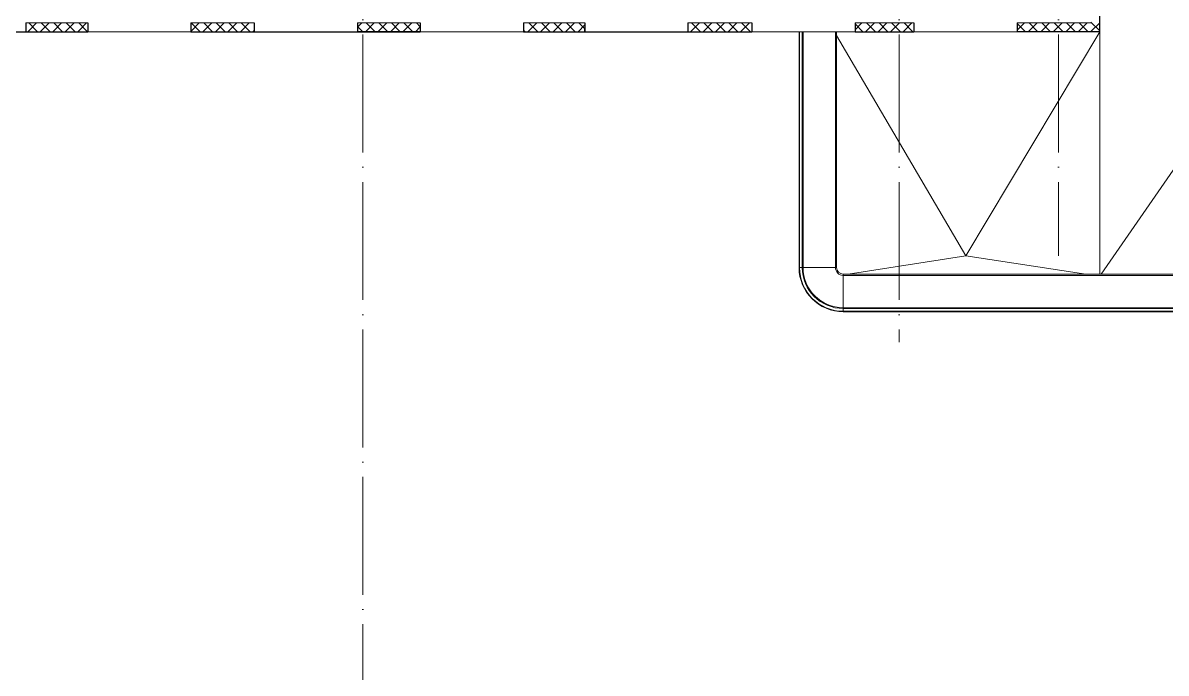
# Model space of a CAD drawing. Header units: millimetres. Extents: x -88595 to 880822, y -1054509 to -148035.
# Drawn here: x 427297 to 446690, y -258832 to -247802 of the extents above; entities that cross this region are included whole.
import ezdxf

# ---------------------------------------------------------------- set-up
doc = ezdxf.new("R2010")
doc.units = ezdxf.units.MM
doc.linetypes.add('ADSK_Линия сетки', pattern=[25, 20, -2.5, 0, -2.5])
for name, color, linetype, lineweight in [('Крыша', 7, 'Continuous', 9), ('Оборудование', 7, 'Continuous', 18), ('Ограждение', 7, 'Continuous', 9), ('Оси', 7, 'Continuous', 9), ('Стены внутренние', 7, 'Continuous', 18), ('Стены наружные', 7, 'Continuous', 18), ('Стены штриховка', 7, 'Continuous', 9)]:
    doc.layers.add(name, color=color, linetype=linetype, lineweight=lineweight)

# ---------------------------------------------------------------- blocks, each defined once
blk = doc.blocks.new('3 этаж')
at = {"layer": 'Крыша'}
for p, q in [((455171, 674672), (452982, 678410)), ((457446, 678472), (455171, 674672)), ((457444, 678472), (457446, 678472)), ((457446, 678472), (457446, 678472)), ((457446, 678472), (457446, 674362)), ((459126, 676759), (457471, 674362)), ((455171, 674672), (453179, 674362)), ((457208, 674362), (455171, 674672))]:
    blk.add_line(p, q, dxfattribs=at)
at = {"layer": 'Ограждение'}
for p, q in [((452345, 678472), (452345, 674474)), ((452352, 678472), (452352, 674474)), ((452399, 678472), (452399, 674474)), ((452413, 678472), (452413, 674474)), ((452961, 678472), (452961, 674474)), ((452982, 678472), (452982, 674474)), ((452352, 674474), (452345, 674474)), ((452399, 674474), (452352, 674474)), ((452413, 674474), (452399, 674474)), ((452961, 674474), (452413, 674474)), ((452982, 674474), (452961, 674474)), ((453094, 674362), (459326, 674362)), ((453094, 674362), (453094, 674341)), ((453094, 674341), (459326, 674341)), ((453094, 674341), (453094, 673793)), ((453094, 673793), (459326, 673793)), ((453094, 673793), (453094, 673779)), ((453094, 673779), (459326, 673779)), ((453094, 673779), (453094, 673732)), ((453094, 673732), (459326, 673732)), ((453094, 673732), (453094, 673725)), ((453094, 673725), (459326, 673725))]:
    blk.add_line(p, q, dxfattribs=at)
for radius in [749, 742, 695, 681, 133, 112]:
    blk.add_arc((453094, 674474), radius, 180, 270, dxfattribs=at)
at = {"layer": 'Оси', "linetype": 'ADSK_Линия сетки', "ltscale": 100}
for p, q in [((444944, 695925), (444944, 629948)), ((454044, 695925), (454044, 673208)), ((456744, 695925), (456744, 674674))]:
    blk.add_line(p, q, dxfattribs=at)
at = {"layer": 'Стены внутренние', "lineweight": 30}
for p, q in [((457446, 678472), (457446, 691276)), ((439229, 678624), (439229, 678472)), ((440279, 678624), (440279, 678472)), ((442029, 678624), (442029, 678472)), ((443104, 678624), (443104, 678472)), ((444854, 678624), (444854, 678472)), ((445919, 678624), (445919, 678472)), ((447669, 678624), (447669, 678472)), ((448709, 678624), (448709, 678472)), ((450459, 678624), (450459, 678472)), ((451544, 678624), (451544, 678472)), ((453294, 678624), (453294, 678472)), ((454294, 678624), (454294, 678472)), ((456044, 678624), (456044, 678472)), ((439229, 678472), (440279, 678472)), ((442029, 678472), (443104, 678472)), ((445919, 678472), (444854, 678472)), ((447669, 678472), (448709, 678472)), ((450459, 678472), (451544, 678472)), ((453294, 678472), (454294, 678472)), ((457446, 678472), (456044, 678472))]:
    blk.add_line(p, q, dxfattribs=at)
at = {"layer": 'Стены внутренние'}
for p, q in [((440279, 678624), (439229, 678624)), ((443104, 678624), (442029, 678624)), ((445919, 678624), (444854, 678624)), ((448709, 678624), (447669, 678624)), ((451544, 678624), (450459, 678624)), ((454294, 678624), (453294, 678624)), ((456744, 678624), (456044, 678624)), ((439229, 678472), (437479, 678472)), ((442029, 678472), (440279, 678472)), ((444854, 678472), (443104, 678472)), ((447669, 678472), (445919, 678472)), ((450459, 678472), (448709, 678472)), ((453294, 678472), (451544, 678472)), ((456044, 678472), (454294, 678472))]:
    blk.add_line(p, q, dxfattribs=at)
at = {"layer": 'Стены внутренние', "linetype": 'Continuous', "lineweight": 9}
for p, q in [((439261, 678474), (439411, 678624)), ((439427, 678474), (439277, 678624)), ((439473, 678474), (439623, 678624)), ((439639, 678474), (439489, 678624)), ((439685, 678474), (439835, 678624)), ((439851, 678474), (439701, 678624)), ((439898, 678474), (440048, 678624)), ((440063, 678474), (439913, 678624)), ((440110, 678474), (440260, 678624)), ((440275, 678474), (440125, 678624)), ((442031, 678486), (442169, 678624)), ((442185, 678474), (442035, 678624)), ((442231, 678474), (442381, 678624)), ((442397, 678474), (442247, 678624)), ((442443, 678474), (442593, 678624)), ((442609, 678474), (442459, 678624)), ((442655, 678474), (442805, 678624)), ((442821, 678474), (442671, 678624)), ((442867, 678474), (443017, 678624)), ((443033, 678474), (442883, 678624)), ((443104, 678615), (443095, 678624)), ((444854, 678551), (444927, 678624)), ((444989, 678474), (445139, 678624)), ((445154, 678474), (445004, 678624)), ((445201, 678474), (445351, 678624)), ((445367, 678474), (445217, 678624)), ((445413, 678474), (445563, 678624)), ((445579, 678474), (445429, 678624)), ((445625, 678474), (445775, 678624)), ((445791, 678474), (445641, 678624)), ((445919, 678558), (445853, 678624)), ((447669, 678609), (447684, 678624)), ((447746, 678474), (447896, 678624)), ((447912, 678474), (447762, 678624)), ((447959, 678474), (448109, 678624)), ((448124, 678474), (447974, 678624)), ((448171, 678474), (448321, 678624)), ((448336, 678474), (448186, 678624)), ((448383, 678474), (448533, 678624)), ((448549, 678474), (448399, 678624)), ((448595, 678474), (448709, 678588)), ((448707, 678528), (448611, 678624)), ((450504, 678474), (450654, 678624)), ((450670, 678474), (450520, 678624)), ((450716, 678474), (450866, 678624)), ((450882, 678474), (450732, 678624)), ((450928, 678474), (451078, 678624)), ((451094, 678474), (450944, 678624)), ((451141, 678474), (451291, 678624)), ((451306, 678474), (451156, 678624)), ((451353, 678474), (451503, 678624)), ((451518, 678474), (451368, 678624)), ((453428, 678474), (453294, 678608)), ((453296, 678508), (453412, 678624)), ((453474, 678474), (453624, 678624)), ((453640, 678474), (453490, 678624)), ((453686, 678474), (453836, 678624)), ((453852, 678474), (453702, 678624)), ((453898, 678474), (454048, 678624)), ((454064, 678474), (453914, 678624)), ((454110, 678474), (454260, 678624)), ((454276, 678474), (454126, 678624)), ((456185, 678474), (456044, 678615)), ((456046, 678500), (456170, 678624)), ((456232, 678474), (456382, 678624)), ((456397, 678474), (456247, 678624)), ((456444, 678474), (456594, 678624)), ((456610, 678474), (456460, 678624)), ((456656, 678474), (456806, 678624)), ((456822, 678474), (456672, 678624)), ((456868, 678474), (457018, 678624)), ((457034, 678474), (456884, 678624)), ((457080, 678474), (457230, 678624)), ((457246, 678474), (457096, 678624)), ((457444, 678488), (457294, 678638)), ((457294, 678475), (457444, 678625)), ((457446, 678626), (457444, 678623)), ((439852, 678472), (439851, 678474)), ((442107, 678474), (442106, 678472)), ((442316, 678472), (442315, 678474)), ((443079, 678474), (443102, 678496)), ((444942, 678474), (444854, 678562)), ((444856, 678543), (444854, 678546)), ((444922, 678474), (444921, 678472)), ((445131, 678472), (445130, 678474)), ((445837, 678474), (445919, 678556)), ((447669, 678546), (447671, 678546)), ((447700, 678474), (447671, 678503)), ((451467, 678472), (451465, 678474)), ((456537, 678474), (456536, 678472)), ((456746, 678472), (456745, 678474)), ((457292, 678474), (457294, 678475)), ((457444, 678546), (457446, 678546))]:
    blk.add_line(p, q, dxfattribs=at)
at = {"layer": 'Стены наружные'}
for p, q in [((436939, 678471), (439764, 678471)), ((439764, 678466), (436939, 678466)), ((439764, 678466), (439764, 678471)), ((439779, 678471), (440279, 678471)), ((439779, 678466), (439779, 678471)), ((440279, 678466), (439779, 678466)), ((440279, 678471), (440279, 678466)), ((442029, 678467), (442029, 678472)), ((442564, 678467), (442029, 678467)), ((442564, 678466), (442029, 678466)), ((442564, 678467), (442564, 678472)), ((442583, 678467), (442583, 678472)), ((445389, 678467), (442583, 678467)), ((445389, 678471), (445919, 678471)), ((445389, 678466), (445389, 678471)), ((445919, 678466), (445389, 678466)), ((445919, 678471), (445919, 678466)), ((448189, 678472), (448189, 678467)), ((451001, 678467), (448189, 678467)), ((448204, 678467), (448204, 678472)), ((448709, 678472), (448709, 678467)), ((450459, 678467), (450459, 678472)), ((451001, 678467), (451001, 678472)), ((453769, 678471), (454294, 678471)), ((453769, 678466), (453769, 678471)), ((454294, 678466), (453769, 678466)), ((454294, 678471), (454294, 678466))]:
    blk.add_line(p, q, dxfattribs=at)
at = {"layer": 'Стены штриховка'}
for p, q in [((457444, 678472), (457444, 691276)), ((457294, 678624), (456744, 678624)), ((439231, 678548), (439229, 678548)), ((439231, 678474), (439231, 678548)), ((440277, 678474), (439231, 678474)), ((440277, 678548), (440277, 678474)), ((440279, 678548), (440277, 678548)), ((442031, 678548), (442029, 678548)), ((442031, 678474), (442031, 678548)), ((443102, 678474), (442031, 678474)), ((443102, 678548), (443102, 678474)), ((443104, 678548), (443102, 678548)), ((444856, 678548), (444854, 678548)), ((444856, 678474), (444856, 678548)), ((445917, 678474), (444856, 678474)), ((445917, 678548), (445917, 678474)), ((445919, 678548), (445917, 678548)), ((447671, 678548), (447669, 678548)), ((447671, 678474), (447671, 678548)), ((448707, 678474), (447671, 678474)), ((448707, 678548), (448707, 678474)), ((448709, 678548), (448707, 678548)), ((450461, 678548), (450459, 678548)), ((450461, 678474), (450461, 678548)), ((451542, 678474), (450461, 678474)), ((451542, 678548), (451542, 678474)), ((451544, 678548), (451542, 678548)), ((453296, 678548), (453294, 678548)), ((453296, 678474), (453296, 678548)), ((454292, 678474), (453296, 678474)), ((454292, 678548), (454292, 678474)), ((454294, 678548), (454292, 678548)), ((456046, 678548), (456044, 678548)), ((456046, 678474), (456046, 678548)), ((457446, 678474), (456046, 678474))]:
    blk.add_line(p, q, dxfattribs=at)

msp = doc.modelspace()

# ---------------------------------------------------------------- block references
at = {"layer": 'Оборудование', "color": 5, "true_color": 0x0000ff}
msp.add_blockref('3 этаж', (-11881, -926426), dxfattribs=at)

doc.saveas('drawing.dxf')
